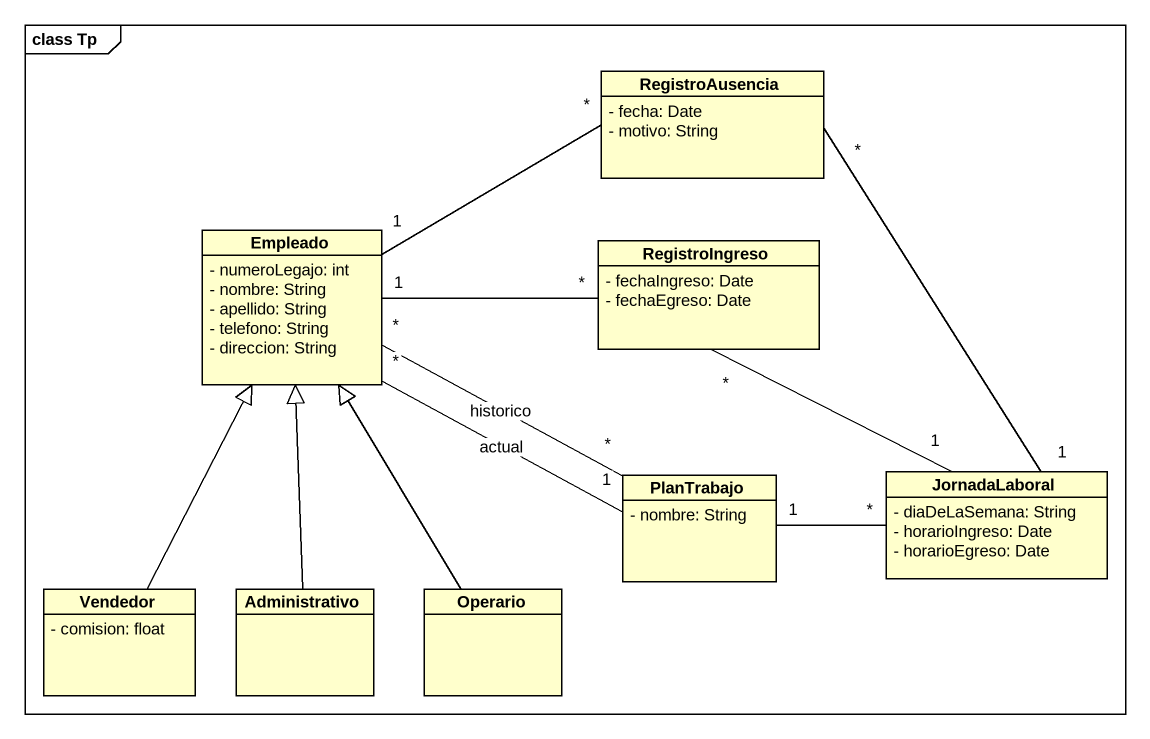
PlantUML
@startuml
mainframe class Tp
hide circle
hide empty members
skinparam classAttributeIconSize 0
class RegistroAusencia {
  - fecha: Date
  - motivo: String
}
class Empleado {
  - numeroLegajo: int
  - nombre: String
  - apellido: String
  - telefono: String
  - direccion: String
}
class RegistroIngreso {
  - fechaIngreso: Date
  - fechaEgreso: Date
}
class PlanTrabajo {
  - nombre: String
}
class JornadaLaboral {
  - diaDeLaSemana: String
  - horarioIngreso: Date
  - horarioEgreso: Date
}
class Vendedor {
  - comision: float
}
class Administrativo
class Operario
RegistroAusencia "*" -- "1" JornadaLaboral
Empleado "1" -right- "*" RegistroAusencia
Empleado "1" -right- "*" RegistroIngreso
Empleado "*" -right- "1" PlanTrabajo : actual
Empleado "*" -right- "*" PlanTrabajo : historico
RegistroIngreso "*" -- "1" JornadaLaboral
PlanTrabajo "1" -right- "*" JornadaLaboral
Vendedor -up-|> Empleado
Administrativo -up-|> Empleado
Operario -up-|> Empleado
@enduml
